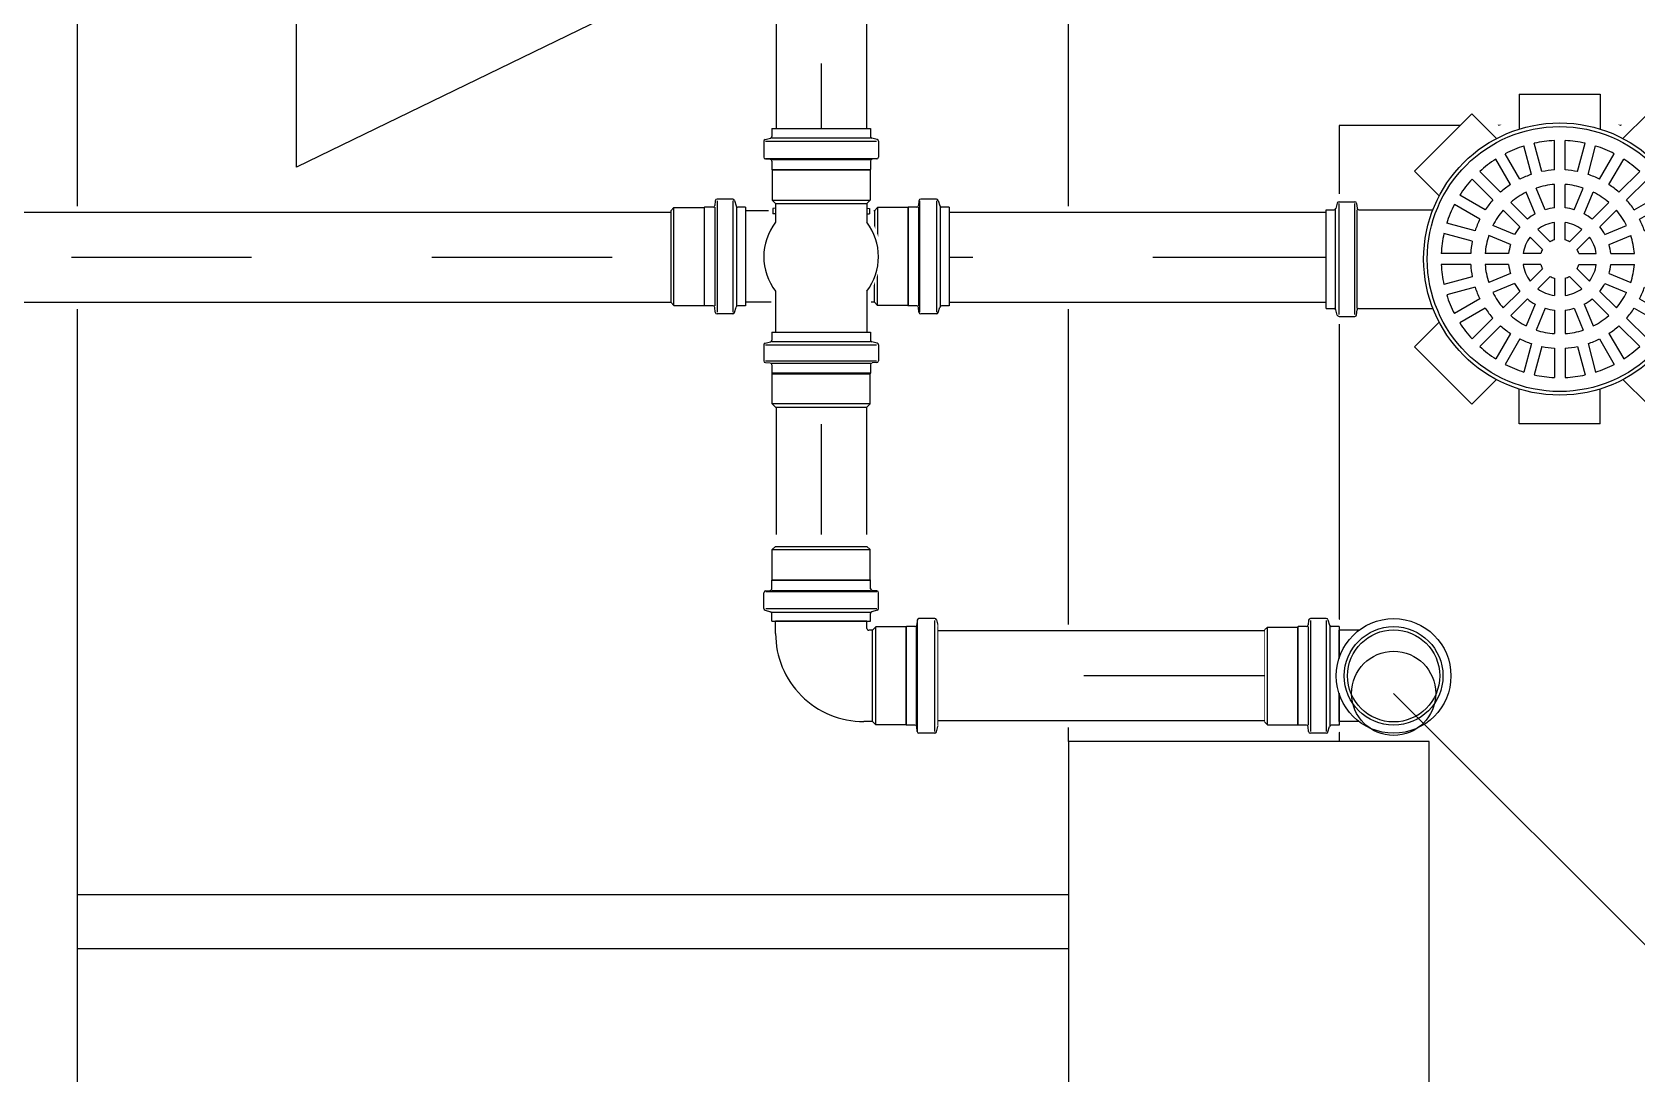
# Model space of a CAD drawing. Header units: inches. Extents: x 542787 to 543192, y 9574025 to 9574373.
# Drawn here: x 543038.196 to 543039.086, y 9574119.883 to 9574120.461 of the extents above; entities that cross this region are included whole.
import ezdxf
from ezdxf.enums import TextEntityAlignment as Align

# ---------------------------------------------------------------- set-up
doc = ezdxf.new("R2010")
doc.units = ezdxf.units.IN
doc.header["$MEASUREMENT"] = 0
doc.linetypes.add('DASHDOT', pattern=[1, 0.5, -0.25, 0, -0.25])
for name, color, linetype in [('EIXO', 8, 'Continuous'), ('I-ARQ', 8, 'Continuous'), ('I-ESGOTO', 6, 'Continuous'), ('I-NORMO_INST', 4, 'Continuous')]:
    doc.layers.add(name, color=color, linetype=linetype)
doc.styles.add('25', font='ROMANS.SHX', dxfattribs={"width": 0.7, "height": 0.05})

# ---------------------------------------------------------------- blocks, each defined once
blk = doc.blocks.new('*U159')
at = {"color": 2}
blk.add_wipeout([(0, 0.02847), (1.42344, 0.02847), (1.42344, -0.02847), (0, -0.02847)], dxfattribs=at)
for p, q in [((0, 0.025), (1.42344, 0.025)), ((0, -0.025), (1.42344, -0.025))]:
    blk.add_line(p, q)
at = {"layer": 'EIXO', "linetype": 'DASHDOT', "ltscale": 0.01}
blk.add_line((0, 0), (1.42344, 0), dxfattribs=at)
blk = doc.blocks.new('*U164')
at = {"color": 2}
blk.add_wipeout([(-0.02847, 0), (-0.02847, 0.66126), (0.02847, 0.66126), (0.02847, 0)], dxfattribs=at)
for p, q in [((-0.025, 0), (-0.025, 0.66126)), ((0.025, 0), (0.025, 0.66126))]:
    blk.add_line(p, q)
at = {"layer": 'EIXO', "linetype": 'DASHDOT', "ltscale": 0.01}
blk.add_line((0, 0), (0, 0.66126), dxfattribs=at)
blk = doc.blocks.new('A$C57B471C8')
for p, q in [((-0.152, 0.0915), (-0.152, 0.07207)), ((-0.152, 0.0915), (-0.107, 0.0915)), ((-0.107, 0.0915), (-0.107, 0.07207)), ((-0.21011, 0.04879), (-0.17829, 0.08061)), ((-0.17829, 0.08061), (-0.16455, 0.06687)), ((-0.08071, 0.08061), (-0.09445, 0.06687)), ((-0.08071, 0.08061), (-0.04889, 0.04879)), ((-0.21011, 0.04879), (-0.19637, 0.03505)), ((-0.04889, 0.04879), (-0.06263, 0.03505)), ((-0.01807, 0.02735), (-0.05913, 0.02735)), ((-0.01684, 0.03089), (-0.01707, 0.02826)), ((-0.00708, 0.0318), (-0.01584, 0.0318)), ((-0.01584, 0.0308), (-0.01584, -0.0308)), ((-0.00708, 0.0308), (-0.00708, -0.0308)), ((-0.00611, 0.03106), (-0.00532, 0.02809)), ((0, 0.02735), (-0.00435, 0.02735)), ((0, 0.02735), (0, -0.02735)), ((-0.221, -0.0225), (-0.221, 0.0225)), ((-0.221, 0.0225), (-0.20157, 0.0225)), ((-0.221, -0.0225), (-0.20157, -0.0225)), ((-0.21011, -0.04879), (-0.19637, -0.03505)), ((-0.04889, -0.04879), (-0.06263, -0.03505)), ((-0.01807, -0.02735), (-0.05913, -0.02735)), ((-0.01684, -0.03089), (-0.01707, -0.02826)), ((-0.00708, -0.0318), (-0.01584, -0.0318)), ((-0.00611, -0.03106), (-0.00532, -0.02809)), ((0, -0.02735), (-0.00435, -0.02735)), ((-0.17829, -0.08061), (-0.21011, -0.04879)), ((-0.04889, -0.04879), (-0.08071, -0.08061)), ((-0.17829, -0.08061), (-0.16455, -0.06687)), ((-0.08071, -0.08061), (-0.09445, -0.06687)), ((-0.152, -0.0915), (-0.152, -0.07207)), ((-0.107, -0.0915), (-0.107, -0.07207)), ((-0.107, -0.0915), (-0.152, -0.0915))]:
    blk.add_line(p, q)
at = {"color": 8}
for p, q in [((-0.14519, 0.04695), (-0.14941, 0.06272)), ((-0.13939, 0.0485), (-0.14361, 0.06427)), ((-0.1325, 0.04941), (-0.1325, 0.06573)), ((-0.1265, 0.04941), (-0.1265, 0.06573)), ((-0.11961, 0.0485), (-0.11539, 0.06427)), ((-0.11381, 0.04695), (-0.10959, 0.06272)), ((-0.1568, 0.04129), (-0.16496, 0.05543)), ((-0.15161, 0.04429), (-0.15977, 0.05843)), ((-0.10739, 0.04429), (-0.09923, 0.05843)), ((-0.1022, 0.04129), (-0.09404, 0.05543)), ((-0.16232, 0.03706), (-0.17386, 0.0486)), ((-0.09668, 0.03706), (-0.08514, 0.0486)), ((-0.16656, 0.03282), (-0.1781, 0.04436)), ((-0.14312, 0.02504), (-0.14811, 0.03709)), ((-0.13757, 0.02733), (-0.14257, 0.03939)), ((-0.1325, 0.02834), (-0.1325, 0.04139)), ((-0.1265, 0.02834), (-0.1265, 0.04139)), ((-0.12143, 0.02733), (-0.11643, 0.03939)), ((-0.11588, 0.02504), (-0.11089, 0.03709)), ((-0.09244, 0.03282), (-0.0809, 0.04436)), ((-0.17379, 0.02211), (-0.18793, 0.03027)), ((-0.17079, 0.0273), (-0.18493, 0.03546)), ((-0.15166, 0.01792), (-0.16089, 0.02715)), ((-0.14742, 0.02216), (-0.15665, 0.03139)), ((-0.11158, 0.02216), (-0.10235, 0.03139)), ((-0.10734, 0.01792), (-0.09811, 0.02715)), ((-0.08821, 0.0273), (-0.07407, 0.03546)), ((-0.08521, 0.02211), (-0.07107, 0.03027)), ((-0.01715, 0.02735), (-0.01715, -0.02735)), ((-0.00512, 0.02735), (-0.00512, -0.02735)), ((-0.17645, 0.01569), (-0.19222, 0.01991)), ((-0.15454, 0.01362), (-0.16659, 0.01861)), ((-0.1325, 0.01058), (-0.1325, 0.02028)), ((-0.1265, 0.01058), (-0.1265, 0.02028)), ((-0.10446, 0.01362), (-0.09241, 0.01861)), ((-0.08255, 0.01569), (-0.06678, 0.01991)), ((-0.178, 0.00989), (-0.19377, 0.01411)), ((-0.15683, 0.00807), (-0.16889, 0.01307)), ((-0.1391, 0.00536), (-0.14596, 0.01222)), ((-0.13486, 0.0096), (-0.14172, 0.01646)), ((-0.12414, 0.0096), (-0.11728, 0.01646)), ((-0.1199, 0.00536), (-0.11304, 0.01222)), ((-0.10217, 0.00807), (-0.09011, 0.01307)), ((-0.081, 0.00989), (-0.06523, 0.01411)), ((-0.17891, 0.003), (-0.19523, 0.003)), ((-0.15784, 0.003), (-0.17089, 0.003)), ((-0.14008, 0.003), (-0.14978, 0.003)), ((-0.11892, 0.003), (-0.10922, 0.003)), ((-0.10116, 0.003), (-0.08811, 0.003)), ((-0.08009, 0.003), (-0.06377, 0.003)), ((-0.17891, -0.003), (-0.19523, -0.003)), ((-0.15784, -0.003), (-0.17089, -0.003)), ((-0.15683, -0.00807), (-0.16889, -0.01307)), ((-0.14008, -0.003), (-0.14978, -0.003)), ((-0.1391, -0.00536), (-0.14596, -0.01222)), ((-0.1199, -0.00536), (-0.11304, -0.01222)), ((-0.11892, -0.003), (-0.10922, -0.003)), ((-0.10217, -0.00807), (-0.09011, -0.01307)), ((-0.10116, -0.003), (-0.08811, -0.003)), ((-0.08009, -0.003), (-0.06377, -0.003)), ((-0.178, -0.00989), (-0.19377, -0.01411)), ((-0.17645, -0.01569), (-0.19222, -0.01991)), ((-0.15454, -0.01362), (-0.16659, -0.01861)), ((-0.13486, -0.0096), (-0.14172, -0.01646)), ((-0.1325, -0.01058), (-0.1325, -0.02028)), ((-0.1265, -0.01058), (-0.1265, -0.02028)), ((-0.12414, -0.0096), (-0.11728, -0.01646)), ((-0.10446, -0.01362), (-0.09241, -0.01861)), ((-0.08255, -0.01569), (-0.06678, -0.01991)), ((-0.081, -0.00989), (-0.06523, -0.01411)), ((-0.17379, -0.02211), (-0.18793, -0.03027)), ((-0.15166, -0.01792), (-0.16089, -0.02715)), ((-0.14742, -0.02216), (-0.15665, -0.03139)), ((-0.14312, -0.02504), (-0.14811, -0.03709)), ((-0.11588, -0.02504), (-0.11089, -0.03709)), ((-0.11158, -0.02216), (-0.10235, -0.03139)), ((-0.10734, -0.01792), (-0.09811, -0.02715)), ((-0.08521, -0.02211), (-0.07107, -0.03027)), ((-0.17079, -0.0273), (-0.18493, -0.03546)), ((-0.16656, -0.03282), (-0.1781, -0.04436)), ((-0.13757, -0.02733), (-0.14257, -0.03939)), ((-0.1325, -0.02834), (-0.1325, -0.04139)), ((-0.1265, -0.02834), (-0.1265, -0.04139)), ((-0.12143, -0.02733), (-0.11643, -0.03939)), ((-0.09244, -0.03282), (-0.0809, -0.04436)), ((-0.08821, -0.0273), (-0.07407, -0.03546)), ((-0.16232, -0.03706), (-0.17386, -0.0486)), ((-0.1568, -0.04129), (-0.16496, -0.05543)), ((-0.15161, -0.04429), (-0.15977, -0.05843)), ((-0.10739, -0.04429), (-0.09923, -0.05843)), ((-0.1022, -0.04129), (-0.09404, -0.05543)), ((-0.09668, -0.03706), (-0.08514, -0.0486)), ((-0.14519, -0.04695), (-0.14941, -0.06272)), ((-0.13939, -0.0485), (-0.14361, -0.06427)), ((-0.1325, -0.04941), (-0.1325, -0.06573)), ((-0.1265, -0.04941), (-0.1265, -0.06573)), ((-0.11961, -0.0485), (-0.11539, -0.06427)), ((-0.11381, -0.04695), (-0.10959, -0.06272))]:
    blk.add_line(p, q, dxfattribs=at)
blk.add_circle((-0.1295, 0), 0.0755)
blk.add_circle((-0.1295, 0), 0.0735, dxfattribs=at)
for radius, start, end in [(0.0658, 107.61318, 117.38682), (0.0658, 92.61318, 102.38682), (0.0658, 77.61318, 87.38682), (0.0658, 62.61318, 72.38682), (0.0658, 122.61318, 132.38682), (0.0658, 47.61318, 57.38682), (0.0495, 108.4746, 116.5254), (0.0495, 93.4746, 101.5254), (0.0495, 78.4746, 86.5254), (0.0495, 63.4746, 71.5254), (0.0658, 137.61318, 147.38682), (0.0495, 123.4746, 131.5254), (0.0415, 116.64548, 130.85452), (0.0415, 94.14548, 108.35452), (0.0415, 71.64548, 85.85452), (0.0415, 49.14548, 63.35452), (0.0495, 48.4746, 56.5254), (0.0658, 32.61318, 42.38682), (0.0658, 152.61318, 162.38682), (0.0495, 138.4746, 146.5254), (0.0415, 139.14548, 153.35452), (0.0285, 96.04233, 106.45767), (0.0285, 73.54233, 83.95767), (0.0415, 26.64548, 40.85452), (0.0495, 33.4746, 41.5254), (0.0658, 17.61318, 27.38682), (0.0495, 153.4746, 161.5254), (0.0285, 141.04233, 151.45767), (0.0285, 118.54233, 128.95767), (0.0205, 98.41497, 126.58503), (0.0205, 53.41497, 81.58503), (0.0285, 51.04233, 61.45767), (0.0285, 28.54233, 38.95767), (0.0495, 18.4746, 26.5254), (0.0658, 167.61318, 177.38682), (0.0495, 168.4746, 176.5254), (0.0415, 161.64548, 175.85452), (0.0205, 143.41497, 171.58503), (0.011, 105.82662, 119.17338), (0.011, 60.82662, 74.17338), (0.0205, 8.41497, 36.58503), (0.0415, 4.14548, 18.35452), (0.0495, 3.4746, 11.5254), (0.0658, 2.61318, 12.38682), (0.0285, 163.54233, 173.95767), (0.011, 150.82662, 164.17338), (0.011, 15.82662, 29.17338), (0.0285, 6.04233, 16.45767), (0.0658, 182.61318, 192.38682), (0.0495, 183.4746, 191.5254), (0.0415, 184.14548, 198.35452), (0.0285, 186.04233, 196.45767), (0.0205, 188.41497, 216.58503), (0.011, 195.82662, 209.17338), (0.011, 330.82662, 344.17338), (0.0205, 323.41497, 351.58503), (0.0285, 343.54233, 353.95767), (0.0415, 341.64548, 355.85452), (0.0495, 348.4746, 356.5254), (0.0658, 347.61318, 357.38682), (0.0495, 198.4746, 206.5254), (0.0285, 208.54233, 218.95767), (0.0205, 233.41497, 261.58503), (0.011, 240.82662, 254.17338), (0.011, 285.82662, 299.17338), (0.0205, 278.41497, 306.58503), (0.0285, 321.04233, 331.45767), (0.0495, 333.4746, 341.5254), (0.0658, 197.61318, 207.38682), (0.0415, 206.64548, 220.85452), (0.0285, 231.04233, 241.45767), (0.0285, 298.54233, 308.95767), (0.0415, 319.14548, 333.35452), (0.0658, 332.61318, 342.38682), (0.0658, 212.61318, 222.38682), (0.0495, 213.4746, 221.5254), (0.0415, 229.14548, 243.35452), (0.0285, 253.54233, 263.95767), (0.0285, 276.04233, 286.45767), (0.0415, 296.64548, 310.85452), (0.0495, 318.4746, 326.5254), (0.0658, 317.61318, 327.38682), (0.0495, 228.4746, 236.5254), (0.0495, 243.4746, 251.5254), (0.0415, 251.64548, 265.85452), (0.0415, 274.14548, 288.35452), (0.0495, 288.4746, 296.5254), (0.0495, 303.4746, 311.5254), (0.0658, 227.61318, 237.38682), (0.0495, 258.4746, 266.5254), (0.0495, 273.4746, 281.5254), (0.0658, 302.61318, 312.38682), (0.0658, 242.61318, 252.38682), (0.0658, 287.61318, 297.38682), (0.0658, 257.61318, 267.38682), (0.0658, 272.61318, 282.38682)]:
    blk.add_arc((-0.1295, 0), radius, start, end, dxfattribs=at)
for centre, start, end in [((-0.01807, 0.02835), 270, 355), ((-0.01584, 0.0308), 90, 175), ((-0.00708, 0.0308), 15, 90), ((-0.00435, 0.02835), 195, 270), ((-0.01807, -0.02835), 5, 90), ((-0.01584, -0.0308), 185, 270), ((-0.00708, -0.0308), 270, 345), ((-0.00435, -0.02835), 90, 165)]:
    blk.add_arc(centre, 0.001, start, end)
blk = doc.blocks.new('*U172')
at = {"color": 1, "style": '25'}
for tag, flags, p in [('MARCA', 1, (0, -0.18769)), ('QUANT.', 3, (0, -0.27184))]:
    blk.add_attdef(tag, text='', height=0.05, dxfattribs=dict(at, flags=flags)).set_placement(p, align=Align.CENTER)
at = {"color": 2}
blk.add_wipeout([(-0.08473, -0.04467), (-0.07393, -0.03388), (-0.07623, -0.02832), (-0.0915, -0.02832), (-0.0915, 0.02832), (-0.07623, 0.02832), (-0.07393, 0.03388), (-0.08473, 0.04467), (-0.04467, 0.08473), (-0.03388, 0.07393), (-0.02832, 0.07623), (-0.02832, 0.0915), (0.02832, 0.0915), (0.02832, 0.07623), (0.03388, 0.07393), (0.04467, 0.08473), (0.08473, 0.04467), (0.07393, 0.03388), (0.07425, 0.03317), (0.1093, 0.03317), (0.11219, 0.03591), (0.1295, 0.03591), (0.1295, -0.03611), (0.11224, -0.03611), (0.1093, -0.03317), (0.07425, -0.03317), (0.07393, -0.03388), (0.08473, -0.04467), (0.04467, -0.08473), (0.03388, -0.07393), (0.02832, -0.07623), (0.02832, -0.0915), (-0.02832, -0.0915), (-0.02832, -0.07623), (-0.03388, -0.07393), (-0.04467, -0.08473)], dxfattribs=at)
blk.add_blockref('A$C57B471C8', (0.1295, -0.0001), dxfattribs=at)
blk.add_wipeout([(-0.08473, -0.04467), (-0.07393, -0.03388), (-0.07623, -0.02832), (-0.0915, -0.02832), (-0.0915, 0.02832), (-0.07623, 0.02832), (-0.07393, 0.03388), (-0.08473, 0.04467), (-0.04467, 0.08473), (-0.03388, 0.07393), (-0.02832, 0.07623), (-0.02832, 0.0915), (0.02832, 0.0915), (0.02832, 0.07623), (0.03388, 0.07393), (0.04467, 0.08473), (0.08473, 0.04467), (0.07393, 0.03388), (0.07425, 0.03317), (0.1093, 0.03317), (0.11219, 0.03591), (0.1295, 0.03591), (0.1295, -0.03611), (0.11224, -0.03611), (0.1093, -0.03317), (0.07425, -0.03317), (0.07393, -0.03388), (0.08473, -0.04467), (0.04467, -0.08473), (0.03388, -0.07393), (0.02832, -0.07623), (0.02832, -0.0915), (-0.02832, -0.0915), (-0.02832, -0.07623), (-0.03388, -0.07393), (-0.04467, -0.08473)], dxfattribs=at)
blk.add_blockref('A$C57B471C8', (0.1295, -0.0001), dxfattribs=at)
at = {"color": 1, "style": '25', "flags": 1}
blk.add_attdef('DESCRICAO', text='', height=0.05, dxfattribs=at).set_placement((0, -0.10851), align=Align.CENTER)
blk = doc.blocks.new('*U128')
at = {"color": 2}
blk.add_wipeout([(-0.03469, -0.04905), (-0.03224, -0.04586), (-0.03024, -0.04533), (-0.03024, -0.03967), (-0.02824, -0.03967), (-0.02824, -0.02003), (-0.03595, -0.00022), (-0.02824, 0.02157), (-0.02974, 0.0217), (-0.02974, 0.02886), (-0.02866, 0.02895), (-0.03004, 0.03033), (-0.03004, 0.04713), (-0.03024, 0.04733), (-0.03024, 0.05177), (-0.03168, 0.05189), (-0.03469, 0.05518), (-0.03469, 0.06395), (-0.03224, 0.06714), (-0.03024, 0.06767), (-0.03024, 0.07102), (0.02906, 0.07102), (0.02906, 0.06767), (0.03107, 0.06714), (0.03351, 0.06395), (0.03351, 0.05518), (0.0305, 0.05189), (0.02906, 0.05177), (0.02906, 0.04578), (0.02886, 0.04578), (0.02886, 0.03033), (0.02749, 0.02895), (0.02856, 0.02886), (0.02856, 0.0217), (0.02706, 0.02157), (0.03482, 0.00126), (0.02706, -0.02003), (0.02706, -0.03967), (0.02906, -0.03967), (0.02906, -0.04533), (0.03107, -0.04586), (0.03351, -0.04905), (0.03351, -0.05782), (0.0305, -0.06111), (0.02906, -0.06123), (0.02906, -0.06567), (0.02882, -0.06592), (0.02882, -0.08267), (0.02572, -0.08348), (-0.02689, -0.08348), (-0.02999, -0.08267), (-0.02999, -0.06592), (-0.03024, -0.06567), (-0.03024, -0.06123), (-0.03168, -0.06111), (-0.03469, -0.05782)], dxfattribs=at)
for p, q in [((-0.03239, 0.06395), (-0.03239, 0.05518)), ((-0.03165, 0.06491), (-0.02868, 0.06571)), ((-0.03139, 0.06395), (0.03021, 0.06395)), ((-0.02794, 0.07102), (0.02676, 0.07102)), ((-0.02794, 0.07102), (-0.02794, 0.06667)), ((0.02676, 0.07102), (0.02676, 0.06667)), ((0.03047, 0.06491), (0.0275, 0.06571)), ((0.03121, 0.06395), (0.03121, 0.05518)), ((-0.03148, 0.05418), (-0.02885, 0.05395)), ((-0.03139, 0.05445), (0.03021, 0.05445)), ((0.0303, 0.05418), (0.02767, 0.05395)), ((-0.02794, 0.05296), (-0.02794, 0.04828)), ((-0.02794, 0.04828), (0.02676, 0.04828)), ((-0.02794, 0.04828), (-0.02774, 0.04808)), ((-0.02774, 0.04808), (-0.02774, 0.03128)), ((0.02676, 0.04828), (0.02656, 0.04808)), ((0.02656, 0.04808), (0.02656, 0.03128)), ((0.02676, 0.05296), (0.02676, 0.04828)), ((-0.02774, 0.03128), (-0.00589, 0.03128)), ((-0.02774, 0.03128), (-0.02594, 0.02948)), ((-0.02594, 0.02688), (-0.02744, 0.02675)), ((-0.02744, 0.02675), (-0.02744, 0.02381)), ((-0.02594, 0.02948), (-0.02594, 0.01912)), ((0.02656, 0.03128), (0.00472, 0.03128)), ((0.02656, 0.03128), (0.02476, 0.02948)), ((0.02476, 0.02948), (0.02476, 0.01912)), ((0.02476, 0.02688), (0.02626, 0.02675)), ((0.02626, 0.02675), (0.02626, 0.02381)), ((-0.02594, 0.02368), (-0.02744, 0.02381)), ((0.02476, 0.02368), (0.02626, 0.02381)), ((-0.02594, -0.01927), (-0.02594, -0.04198)), ((0.02476, -0.01927), (0.02476, -0.04198)), ((-0.02794, -0.04198), (0.02676, -0.04198)), ((-0.02794, -0.04198), (-0.02794, -0.04633)), ((0.02676, -0.04198), (0.02676, -0.04633)), ((-0.03239, -0.04905), (-0.03239, -0.05782)), ((-0.03165, -0.04809), (-0.02868, -0.04729)), ((-0.03139, -0.04905), (0.03021, -0.04905)), ((0.03047, -0.04809), (0.0275, -0.04729)), ((0.03121, -0.04905), (0.03121, -0.05782)), ((-0.03148, -0.05882), (-0.02885, -0.05905)), ((-0.03139, -0.05782), (0.03021, -0.05782)), ((-0.02794, -0.06004), (-0.02794, -0.06472)), ((0.02676, -0.06004), (0.02676, -0.06472)), ((0.0303, -0.05882), (0.02767, -0.05905)), ((-0.02794, -0.06472), (-0.02769, -0.06497)), ((-0.02769, -0.08172), (-0.02769, -0.06497)), ((0.02676, -0.06472), (0.02652, -0.06497)), ((0.02652, -0.08172), (0.02652, -0.06497)), ((-0.02769, -0.08172), (-0.02594, -0.08348)), ((-0.02594, -0.08348), (0.02476, -0.08348)), ((0.02652, -0.08172), (0.02476, -0.08348))]:
    blk.add_line(p, q)
at = {"color": 8}
for p, q in [((-0.02794, 0.06591), (0.02676, 0.06591)), ((-0.02794, 0.05388), (0.02676, 0.05388)), ((-0.02774, 0.04808), (0.02656, 0.04808)), ((-0.02594, 0.02948), (-0.01233, 0.02948)), ((0.02476, 0.02948), (0.01115, 0.02948)), ((-0.02594, -0.04198), (0.02476, -0.04198)), ((-0.02794, -0.04709), (0.02676, -0.04709)), ((-0.02794, -0.05912), (0.02676, -0.05912)), ((0.02676, -0.06472), (-0.02794, -0.06472)), ((-0.02769, -0.06497), (0.02652, -0.06497)), ((0.02652, -0.08172), (-0.02769, -0.08172))]:
    blk.add_line(p, q, dxfattribs=at)
blk.add_lwpolyline([(0.02526, -0.01653), (0.02526, -0.01653, 0.174705)], format="xyb")
for radius in [0.0318, 0.02555]:
    blk.add_circle((-0.00059, -0.00008), radius)
blk.add_circle((-0.00059, -0.00008), 0.02735, dxfattribs=at)
for centre, start, end in [((-0.03139, 0.06395), 105, 180), ((-0.02894, 0.06667), 285, 360), ((0.02776, 0.06667), 180, 255), ((0.03021, 0.06395), 360, 75), ((-0.03139, 0.05518), 180, 265), ((-0.02894, 0.05296), 360, 85), ((0.02776, 0.05296), 95, 180), ((0.03021, 0.05518), 275, 360), ((-0.03139, -0.04905), 105, 180), ((-0.02894, -0.04633), 285, 360), ((0.02776, -0.04633), 180, 255), ((0.03021, -0.04905), 360, 75), ((-0.03139, -0.05782), 180, 265), ((-0.02894, -0.06004), 360, 85), ((0.02776, -0.06004), 95, 180), ((0.03021, -0.05782), 275, 360)]:
    blk.add_arc(centre, 0.001, start, end)
blk = doc.blocks.new('*U141')
at = {"color": 2}
blk.add_wipeout([(0.04851, -0.03418), (0.04532, -0.03173), (0.04478, -0.02973), (0.03913, -0.02973), (0.03913, -0.02773), (0.01949, -0.02773), (-0.00032, -0.03543), (-0.02211, -0.02773), (-0.02224, -0.02923), (-0.0294, -0.02923), (-0.02949, -0.02815), (-0.03087, -0.02953), (-0.04767, -0.02953), (-0.04787, -0.02973), (-0.05231, -0.02973), (-0.05244, -0.03116), (-0.05572, -0.03418), (-0.06449, -0.03418), (-0.06768, -0.03173), (-0.06822, -0.02973), (-0.07157, -0.02973), (-0.07157, 0.02958), (-0.06822, 0.02958), (-0.06768, 0.03158), (-0.06449, 0.03403), (-0.05572, 0.03403), (-0.05244, 0.03101), (-0.05231, 0.02958), (-0.04632, 0.02958), (-0.04632, 0.02938), (-0.03087, 0.02938), (-0.02949, 0.028), (-0.0294, 0.02908), (-0.02224, 0.02908), (-0.02211, 0.02758), (-0.00181, 0.03533), (0.01949, 0.02758), (0.03913, 0.02758), (0.03913, 0.02958), (0.04478, 0.02958), (0.04532, 0.03158), (0.04851, 0.03403), (0.05728, 0.03403), (0.06056, 0.03101), (0.06069, 0.02958), (0.06513, 0.02958), (0.06538, 0.02933), (0.08213, 0.02933), (0.08293, 0.02623), (0.08293, -0.02638), (0.08213, -0.02948), (0.06538, -0.02948), (0.06513, -0.02973), (0.06069, -0.02973), (0.06056, -0.03116), (0.05728, -0.03418)], dxfattribs=at)
for p, q in [((-0.07157, -0.02743), (-0.07157, 0.02727)), ((-0.07157, 0.02727), (-0.06722, 0.02727)), ((-0.06546, 0.03098), (-0.06625, 0.02802)), ((-0.06449, 0.03172), (-0.05572, 0.03172)), ((-0.06449, -0.03088), (-0.06449, 0.03072)), ((-0.055, -0.03088), (-0.055, 0.03072)), ((-0.05473, 0.03081), (-0.0545, 0.02819)), ((-0.0535, 0.02727), (-0.04882, 0.02727)), ((-0.04882, -0.02743), (-0.04882, 0.02727)), ((-0.04882, 0.02727), (-0.04862, 0.02707)), ((-0.04862, 0.02707), (-0.03182, 0.02707)), ((-0.03182, -0.02723), (-0.03182, 0.02707)), ((-0.03182, 0.02707), (-0.03002, 0.02527)), ((-0.02742, 0.02527), (-0.02729, 0.02677)), ((-0.02729, 0.02677), (-0.02435, 0.02677)), ((-0.02422, 0.02527), (-0.02435, 0.02677)), ((0.04143, -0.02743), (0.04143, 0.02727)), ((0.04143, 0.02727), (0.04578, 0.02727)), ((0.04754, 0.03098), (0.04675, 0.02802)), ((0.04851, 0.03172), (0.05728, 0.03172)), ((0.04851, -0.03088), (0.04851, 0.03072)), ((0.05728, -0.03088), (0.05728, 0.03072)), ((0.05827, 0.03081), (0.0585, 0.02819)), ((0.0595, 0.02727), (0.06418, 0.02727)), ((0.06418, 0.02727), (0.06442, 0.02703)), ((0.08118, 0.02703), (0.06442, 0.02703)), ((0.08118, 0.02703), (0.08293, 0.02527)), ((-0.03002, 0.02527), (-0.01967, 0.02527)), ((0.01873, 0.02527), (0.04143, 0.02527)), ((0.08293, -0.02543), (0.08293, 0.02527)), ((-0.03182, -0.02723), (-0.03002, -0.02543)), ((-0.03002, -0.02543), (-0.01967, -0.02543)), ((-0.02742, -0.02543), (-0.02729, -0.02693)), ((-0.02422, -0.02543), (-0.02435, -0.02693)), ((0.01873, -0.02543), (0.04143, -0.02543)), ((0.08118, -0.02718), (0.08293, -0.02543)), ((-0.07157, -0.02743), (-0.06722, -0.02743)), ((-0.06546, -0.03113), (-0.06625, -0.02817)), ((-0.06449, -0.03188), (-0.05572, -0.03188)), ((-0.05473, -0.03096), (-0.0545, -0.02834)), ((-0.0535, -0.02743), (-0.04882, -0.02743)), ((-0.04882, -0.02743), (-0.04862, -0.02723)), ((-0.04862, -0.02723), (-0.03182, -0.02723)), ((-0.02729, -0.02693), (-0.02435, -0.02693)), ((0.04143, -0.02743), (0.04578, -0.02743)), ((0.04754, -0.03113), (0.04675, -0.02817)), ((0.04851, -0.03188), (0.05728, -0.03188)), ((0.05827, -0.03096), (0.0585, -0.02834)), ((0.0595, -0.02743), (0.06418, -0.02743)), ((0.06418, -0.02743), (0.06442, -0.02718)), ((0.08118, -0.02718), (0.06442, -0.02718))]:
    blk.add_line(p, q)
at = {"color": 8}
for p, q in [((-0.06645, -0.02743), (-0.06645, 0.02727)), ((-0.05442, -0.02743), (-0.05442, 0.02727)), ((-0.04862, -0.02723), (-0.04862, 0.02707)), ((0.04655, -0.02743), (0.04655, 0.02727)), ((0.05858, -0.02743), (0.05858, 0.02727)), ((0.06418, 0.02727), (0.06418, -0.02743)), ((0.06442, -0.02718), (0.06442, 0.02703)), ((0.08118, 0.02703), (0.08118, -0.02718)), ((-0.03002, -0.02543), (-0.03002, 0.02527)), ((0.04143, -0.02543), (0.04143, 0.02527))]:
    blk.add_line(p, q, dxfattribs=at)
for centre, radius, start, end in [((-0.06722, 0.02827), 0.001, 270, 345), ((-0.06449, 0.03072), 0.001, 90, 165), ((-0.05572, 0.03072), 0.001, 5, 90), ((-0.0535, 0.02827), 0.001, 185, 270), ((-0.00047, -0.00008), 0.0318, 52.86068, 127.13932), ((0.04578, 0.02827), 0.001, 270, 345), ((0.04851, 0.03072), 0.001, 90, 165), ((0.05728, 0.03072), 0.001, 5, 90), ((0.0595, 0.02827), 0.001, 185, 270), ((-0.00047, -0.00008), 0.0318, 232.86068, 307.13932), ((-0.06722, -0.02843), 0.001, 15, 90), ((-0.06449, -0.03088), 0.001, 195, 270), ((-0.05572, -0.03088), 0.001, 270, 355), ((-0.0535, -0.02843), 0.001, 90, 175), ((0.04578, -0.02843), 0.001, 15, 90), ((0.04851, -0.03088), 0.001, 195, 270), ((0.05728, -0.03088), 0.001, 270, 355), ((0.0595, -0.02843), 0.001, 90, 175)]:
    blk.add_arc(centre, radius, start, end)
blk = doc.blocks.new('*U213')
at = {"color": 1, "style": '25'}
for tag, flags, p in [('MARCA', 1, (0.00003, -0.18766)), ('QUANT.', 3, (0.00003, -0.27182))]:
    blk.add_attdef(tag, text='', height=0.05, dxfattribs=dict(at, flags=flags)).set_placement(p, align=Align.CENTER)
at = {"color": 2}
blk.add_wipeout([(-0.03396, -0.04904), (-0.02951, -0.04943), (-0.02951, -0.05541), (-0.02931, -0.05541), (-0.02931, -0.07094), (-0.02624, -0.07185), (0.02624, -0.07185), (0.02931, -0.07094), (0.02931, -0.05414), (0.02951, -0.05394), (0.02951, -0.04943), (0.03396, -0.04904), (0.03396, -0.03495), (0.02951, -0.03376), (0.02951, -0.02814), (0.02751, -0.02814), (0.02751, -0.02355), (0.02662, -0.01406), (0.02348, -0.00367), (0.0202, 0.00278), (0.01401, 0.01104), (0.00954, 0.01533), (0.00425, 0.01928), (-0.00011, 0.02181), (-0.00589, 0.02436), (-0.01128, 0.02601), (-0.01902, 0.02731), (-0.02355, 0.02751), (-0.02756, 0.02751), (-0.02936, 0.02931), (-0.04616, 0.02931), (-0.04636, 0.02951), (-0.05087, 0.02951), (-0.05126, 0.03396), (-0.06535, 0.03396), (-0.06654, 0.02951), (-0.07, 0.02951), (-0.07, -0.02951), (-0.06654, -0.02951), (-0.06535, -0.03396), (-0.05126, -0.03396), (-0.05087, -0.02951), (-0.04489, -0.02951), (-0.04489, -0.02931), (-0.02951, -0.02931), (-0.02951, -0.03376), (-0.03396, -0.03495)], dxfattribs=at)
for p, q in [((-0.07, 0.02735), (-0.07, -0.02735)), ((-0.07, 0.02735), (-0.06565, 0.02735)), ((-0.06389, 0.03106), (-0.06468, 0.02809)), ((-0.06292, 0.0318), (-0.05416, 0.0318)), ((-0.06292, 0.0308), (-0.06292, -0.0308)), ((-0.05343, 0.0308), (-0.05343, -0.0308)), ((-0.05316, 0.03089), (-0.05293, 0.02826)), ((-0.05193, 0.02735), (-0.04725, 0.02735)), ((-0.04725, 0.02735), (-0.04705, 0.02715)), ((-0.04705, 0.02715), (-0.03025, 0.02715)), ((-0.04705, 0.02715), (-0.04705, -0.02715)), ((-0.03025, 0.02715), (-0.02845, 0.02535)), ((-0.03025, 0.02715), (-0.03025, -0.02715)), ((-0.02845, 0.02535), (-0.02355, 0.02535)), ((-0.03025, -0.02715), (-0.02845, -0.02535)), ((-0.02845, -0.02535), (-0.02635, -0.02535)), ((-0.02535, -0.02635), (-0.02535, -0.0303)), ((0.02535, -0.02355), (0.02535, -0.0303)), ((-0.07, -0.02735), (-0.06565, -0.02735)), ((-0.06389, -0.03106), (-0.06468, -0.02809)), ((-0.06292, -0.0318), (-0.05416, -0.0318)), ((-0.05316, -0.03089), (-0.05293, -0.02826)), ((-0.05193, -0.02735), (-0.04725, -0.02735)), ((-0.04725, -0.02735), (-0.04705, -0.02715)), ((-0.04705, -0.02715), (-0.03025, -0.02715)), ((0.02735, -0.0303), (-0.02735, -0.0303)), ((-0.02735, -0.0303), (-0.02735, -0.03465)), ((0.02735, -0.0303), (0.02735, -0.03465)), ((-0.0318, -0.03738), (-0.0318, -0.04614)), ((-0.03106, -0.03641), (-0.02809, -0.03562)), ((0.0308, -0.03738), (-0.0308, -0.03738)), ((0.03106, -0.03641), (0.02809, -0.03562)), ((0.0318, -0.03738), (0.0318, -0.04614)), ((-0.03089, -0.04714), (-0.02826, -0.04737)), ((0.0308, -0.04687), (-0.0308, -0.04687)), ((-0.02735, -0.04837), (-0.02735, -0.05305)), ((-0.02735, -0.05305), (-0.02715, -0.05325)), ((0.02715, -0.05325), (-0.02715, -0.05325)), ((-0.02715, -0.05325), (-0.02715, -0.07005)), ((0.02735, -0.05305), (0.02715, -0.05325)), ((0.02715, -0.05325), (0.02715, -0.07005)), ((0.02735, -0.04837), (0.02735, -0.05305)), ((0.03089, -0.04714), (0.02826, -0.04737)), ((0.02715, -0.07005), (-0.02715, -0.07005)), ((-0.02715, -0.07005), (-0.02535, -0.07185)), ((0.02715, -0.07005), (0.02535, -0.07185))]:
    blk.add_line(p, q)
at = {"color": 8}
for p, q in [((-0.06488, 0.02735), (-0.06488, -0.02735)), ((-0.05285, 0.02735), (-0.05285, -0.02735)), ((-0.04725, 0.02735), (-0.04725, -0.02735)), ((-0.02845, 0.02535), (-0.02845, -0.02535)), ((0.02735, -0.03542), (-0.02735, -0.03542)), ((-0.02535, -0.0303), (0.02535, -0.0303)), ((0.02735, -0.04745), (-0.02735, -0.04745)), ((0.02735, -0.05305), (-0.02735, -0.05305)), ((0.02535, -0.07185), (-0.02535, -0.07185))]:
    blk.add_line(p, q, dxfattribs=at)
for centre, radius, start, end in [((-0.06565, 0.02835), 0.001, 270, 345), ((-0.06292, 0.0308), 0.001, 90, 165), ((-0.05416, 0.0308), 0.001, 5, 90), ((-0.05193, 0.02835), 0.001, 185, 270), ((-0.02355, -0.02355), 0.0489, 360, 90), ((-0.02635, -0.02635), 0.001, 360, 90), ((-0.06565, -0.02835), 0.001, 15, 90), ((-0.06292, -0.0308), 0.001, 195, 270), ((-0.05416, -0.0308), 0.001, 270, 355), ((-0.05193, -0.02835), 0.001, 90, 175), ((-0.02835, -0.03465), 0.001, 285, 360), ((0.02835, -0.03465), 0.001, 180, 255), ((-0.0308, -0.03738), 0.001, 105, 180), ((0.0308, -0.03738), 0.001, 360, 75), ((-0.0308, -0.04614), 0.001, 180, 265), ((-0.02835, -0.04837), 0.001, 360, 85), ((0.02835, -0.04837), 0.001, 95, 180), ((0.0308, -0.04614), 0.001, 275, 360)]:
    blk.add_arc(centre, radius, start, end)
at = {"color": 1, "style": '25', "flags": 1}
blk.add_attdef('DESCRICAO', text='', height=0.05, dxfattribs=at).set_placement((0.00003, -0.10848), align=Align.CENTER)
blk = doc.blocks.new('*U208')
at = {"color": 1, "style": '25'}
for tag, flags, p in [('DESCRICAO', 1, (0.00003, -0.10848)), ('MARCA', 1, (0.00003, -0.18766)), ('QUANT.', 3, (0.00003, -0.27182))]:
    blk.add_attdef(tag, text='', height=0.05, dxfattribs=dict(at, flags=flags)).set_placement(p, align=Align.CENTER)
at = {"color": 2}
blk.add_wipeout([(0.01805, 0.03195), (0.02477, 0.02807), (0.03499, 0.03397), (0.04915, 0.03397), (0.04915, 0.02936), (0.0718, 0.02936), (0.0718, 0), (0.0718, -0.02936), (0.04915, -0.02936), (0.04915, -0.03397), (0.03499, -0.03397), (0.02477, -0.02807), (0.02004, -0.0297), (0.00967, -0.03447), (-0.00845, -0.03317), (-0.02032, -0.02994), (-0.02636, -0.02411), (-0.03111, -0.01614), (-0.03413, -0.006), (-0.03413, 0.00543), (-0.03068, 0.01729), (-0.02636, 0.0257), (-0.0173, 0.03195), (-0.00716, 0.03411), (0.00622, 0.03454)], dxfattribs=at)
for p, q in [((0.0303, 0.02735), (0.03465, 0.02735)), ((0.0303, 0.00965), (0.0303, 0.02735)), ((0.03641, 0.03106), (0.03562, 0.02809)), ((0.03738, 0.0318), (0.04614, 0.0318)), ((0.03738, -0.0308), (0.03738, 0.0308)), ((0.04614, -0.0308), (0.04614, 0.0308)), ((0.04714, 0.03089), (0.04737, 0.02826)), ((0.04837, 0.02735), (0.05305, 0.02735)), ((0.05305, 0.02735), (0.05329, 0.0271)), ((0.07005, 0.0271), (0.05329, 0.0271)), ((0.07005, 0.0271), (0.0718, 0.02535)), ((0.0192, 0.02535), (0.0303, 0.02535)), ((0.0718, -0.02535), (0.0718, 0.02535)), ((0.0303, -0.02735), (0.0303, -0.00965)), ((0.0192, -0.02535), (0.0303, -0.02535)), ((0.07005, -0.0271), (0.0718, -0.02535)), ((0.0303, -0.02735), (0.03465, -0.02735)), ((0.03641, -0.03106), (0.03562, -0.02809)), ((0.03738, -0.0318), (0.04614, -0.0318)), ((0.04714, -0.03089), (0.04737, -0.02826)), ((0.04837, -0.02735), (0.05305, -0.02735)), ((0.05305, -0.02735), (0.05329, -0.0271)), ((0.07005, -0.0271), (0.05329, -0.0271))]:
    blk.add_line(p, q)
at = {"color": 8}
for p, q in [((0.03542, -0.02735), (0.03542, 0.02735)), ((0.04745, -0.02735), (0.04745, 0.02735)), ((0.05305, 0.02735), (0.05305, -0.02735)), ((0.05329, -0.0271), (0.05329, 0.0271)), ((0.07005, 0.0271), (0.07005, -0.0271)), ((0.0303, 0.02535), (0.0303, 0.00965)), ((0.0303, -0.00965), (0.0303, -0.02535))]:
    blk.add_line(p, q, dxfattribs=at)
for radius in [0.0318, 0.02735]:
    blk.add_circle((0, 0), radius)
blk.add_circle((0, 0), 0.02555, dxfattribs=at)
for centre, start, end in [((0.03465, 0.02835), 270, 345), ((0.03738, 0.0308), 90, 165), ((0.04614, 0.0308), 5, 90), ((0.04837, 0.02835), 185, 270), ((0.03465, -0.02835), 15, 90), ((0.03738, -0.0308), 195, 270), ((0.04614, -0.0308), 270, 355), ((0.04837, -0.02835), 90, 175)]:
    blk.add_arc(centre, 0.001, start, end)
blk = doc.blocks.new('*U210')
at = {"color": 2}
blk.add_wipeout([(0, 0.02847), (0.18082, 0.02847), (0.18082, -0.02847), (0, -0.02847)], dxfattribs=at)
for p, q in [((0, 0.025), (0.18082, 0.025)), ((0, -0.025), (0.18082, -0.025))]:
    blk.add_line(p, q)
at = {"layer": 'EIXO', "linetype": 'DASHDOT', "ltscale": 0.01}
blk.add_line((0, 0), (0.18082, 0), dxfattribs=at)
blk = doc.blocks.new('*U211')
blk.add_line((0, 0.024745), (0, 0))
blk.add_circle((0, 0), 0.000311)

msp = doc.modelspace()

# ---------------------------------------------------------------- linework, layer by layer
at = {"layer": 'I-ARQ'}
for p, q in [((543038.22101, 9574124.70451), (543038.22101, 9574105.55451)), ((543038.22101, 9574124.70451), (543038.22101, 9574105.55451)), ((543038.22101, 9574124.70451), (543038.22101, 9574105.55451)), ((543038.77101, 9574120.06701), (543038.77101, 9574124.50451)), ((543041.39601, 9574120.4089), (543038.92101, 9574120.4089)), ((543038.92101, 9574120.4089), (543038.92101, 9574120.06701)), ((543038.97101, 9574120.06701), (543038.77101, 9574120.06701)), ((543038.77101, 9574120.06701), (543038.77101, 9574119.86701)), ((543038.97101, 9574119.86701), (543038.97101, 9574120.06701)), ((543038.77101, 9574119.98201), (543038.22101, 9574119.98201)), ((543038.77101, 9574119.98201), (543038.22101, 9574119.98201)), ((543038.77101, 9574119.98201), (543038.22101, 9574119.98201)), ((543038.77101, 9574119.95201), (543038.22101, 9574119.95201)), ((543038.77101, 9574119.95201), (543038.22101, 9574119.95201)), ((543038.77101, 9574119.95201), (543038.22101, 9574119.95201))]:
    msp.add_line(p, q, dxfattribs=at)
at = {"layer": 'I-ARQ', "ltscale": 10}
for p, q in [((543038.34275, 9574120.3857), (543038.34275, 9574120.80192)), ((543038.77101, 9574120.59381), (543038.34275, 9574120.3857))]:
    msp.add_line(p, q, dxfattribs=at)

# ---------------------------------------------------------------- block references
at = {"layer": 'I-ESGOTO', "rotation": 180}
msp.add_blockref('*U213', (543038.63378, 9574120.10344), dxfattribs=at)

# ---------------------------------------------------------------- next in the draw order: block references
for name, p in [('*U159', (543038.91778, 9574120.33554)), ('*U208', (543038.95128, 9574120.10344))]:
    msp.add_blockref(name, p, dxfattribs=at)

# ---------------------------------------------------------------- next in the draw order: block references
for name, p in [('*U164', (543038.63378, 9574120.84319)), ('*U172', (543039.04343, 9574120.33462)), ('*U210', (543038.87948, 9574120.10344))]:
    msp.add_blockref(name, p, dxfattribs=at)

# ---------------------------------------------------------------- next in the draw order: block references
at = {"layer": 'I-ESGOTO', "rotation": 270}
msp.add_blockref('*U128', (543038.63378, 9574120.33554), dxfattribs=at)

# ---------------------------------------------------------------- next in the draw order: block references
msp.add_blockref('*U141', (543038.63378, 9574120.33554), dxfattribs=at)

# ---------------------------------------------------------------- next in the draw order: block references
at = {"layer": 'I-NORMO_INST', "xscale": 75, "yscale": 75, "zscale": 75, "rotation": 224.9999999999999}
msp.add_blockref('*U211', (543038.95128, 9574120.09374), dxfattribs=at)

doc.saveas('drawing.dxf')
